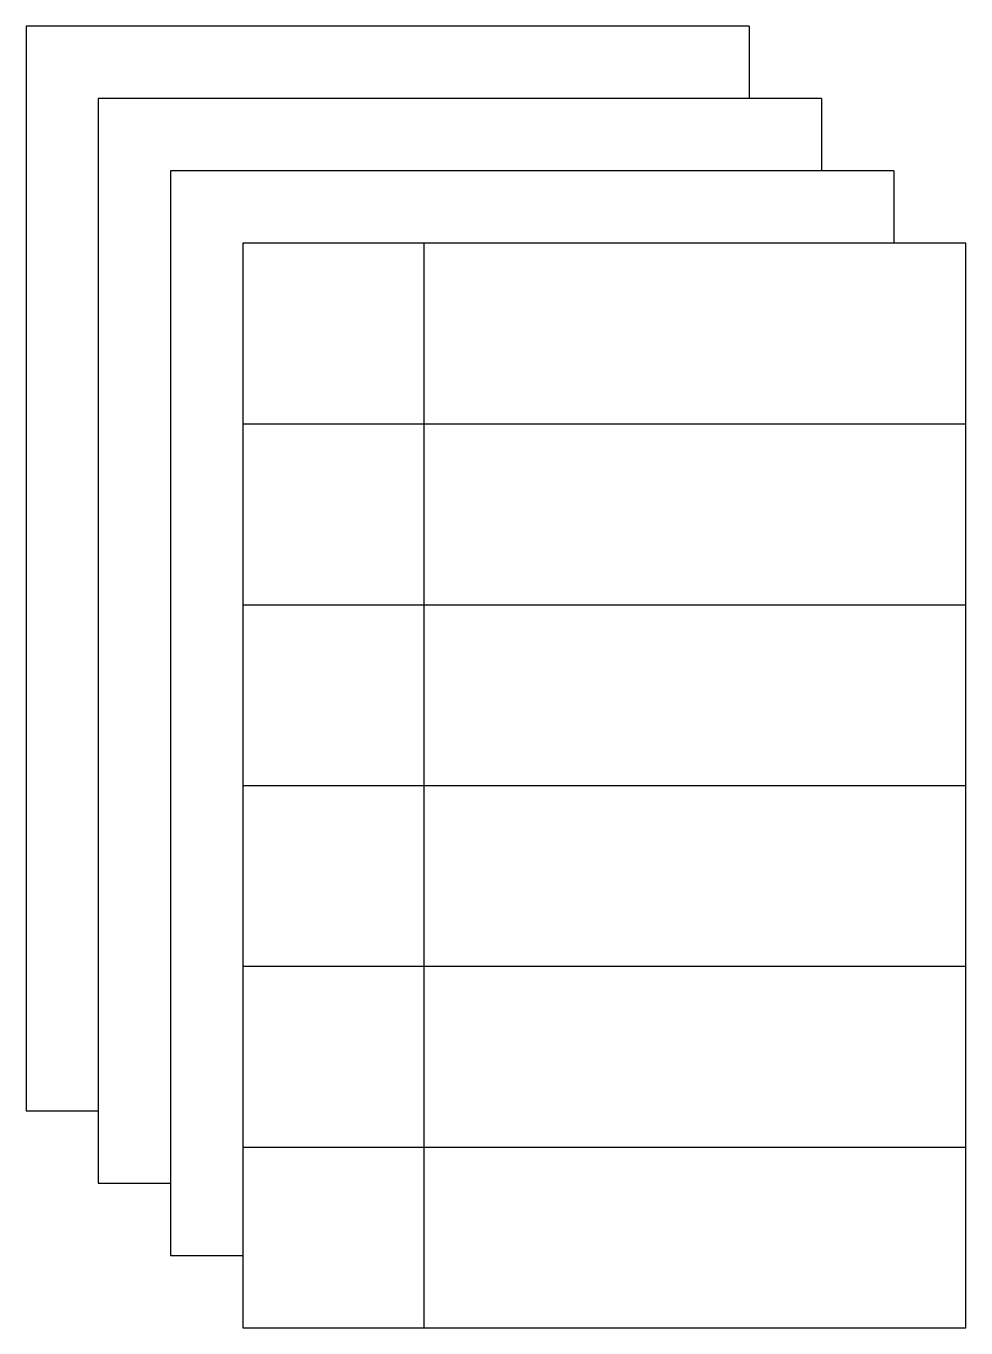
# Model space of a CAD drawing. Header units: millimetres. Extents: x -13 to 13, y 0 to 36.
import ezdxf

# ---------------------------------------------------------------- set-up
doc = ezdxf.new("R2010")
doc.units = ezdxf.units.MM
doc.layers.get('0').update_dxf_attribs({"lineweight": 25, "true_color": 0xffffff})

msp = doc.modelspace()

# ---------------------------------------------------------------- linework, layer by layer
for p, q in [((7, 36), (-13, 36)), ((-13, 36), (-13, 6)), ((7, 36), (7, 34)), ((9, 34), (-11, 34)), ((-11, 34), (-11, 4)), ((9, 34), (9, 32)), ((11, 32), (-9, 32)), ((-9, 32), (-9, 2)), ((11, 32), (11, 30)), ((13, 30), (-7, 30)), ((-7, 30), (-7, 0)), ((-2, 30), (-2, 0)), ((13, 0), (13, 30)), ((-7, 25), (13, 25)), ((-7, 20), (13, 20)), ((-7, 15), (13, 15)), ((-7, 10), (13, 10)), ((-13, 6), (-11, 6)), ((-7, 5), (13, 5)), ((-11, 4), (-9, 4)), ((-9, 2), (-7, 2)), ((-7, 0), (13, 0))]:
    msp.add_line(p, q)

doc.saveas('drawing.dxf')
